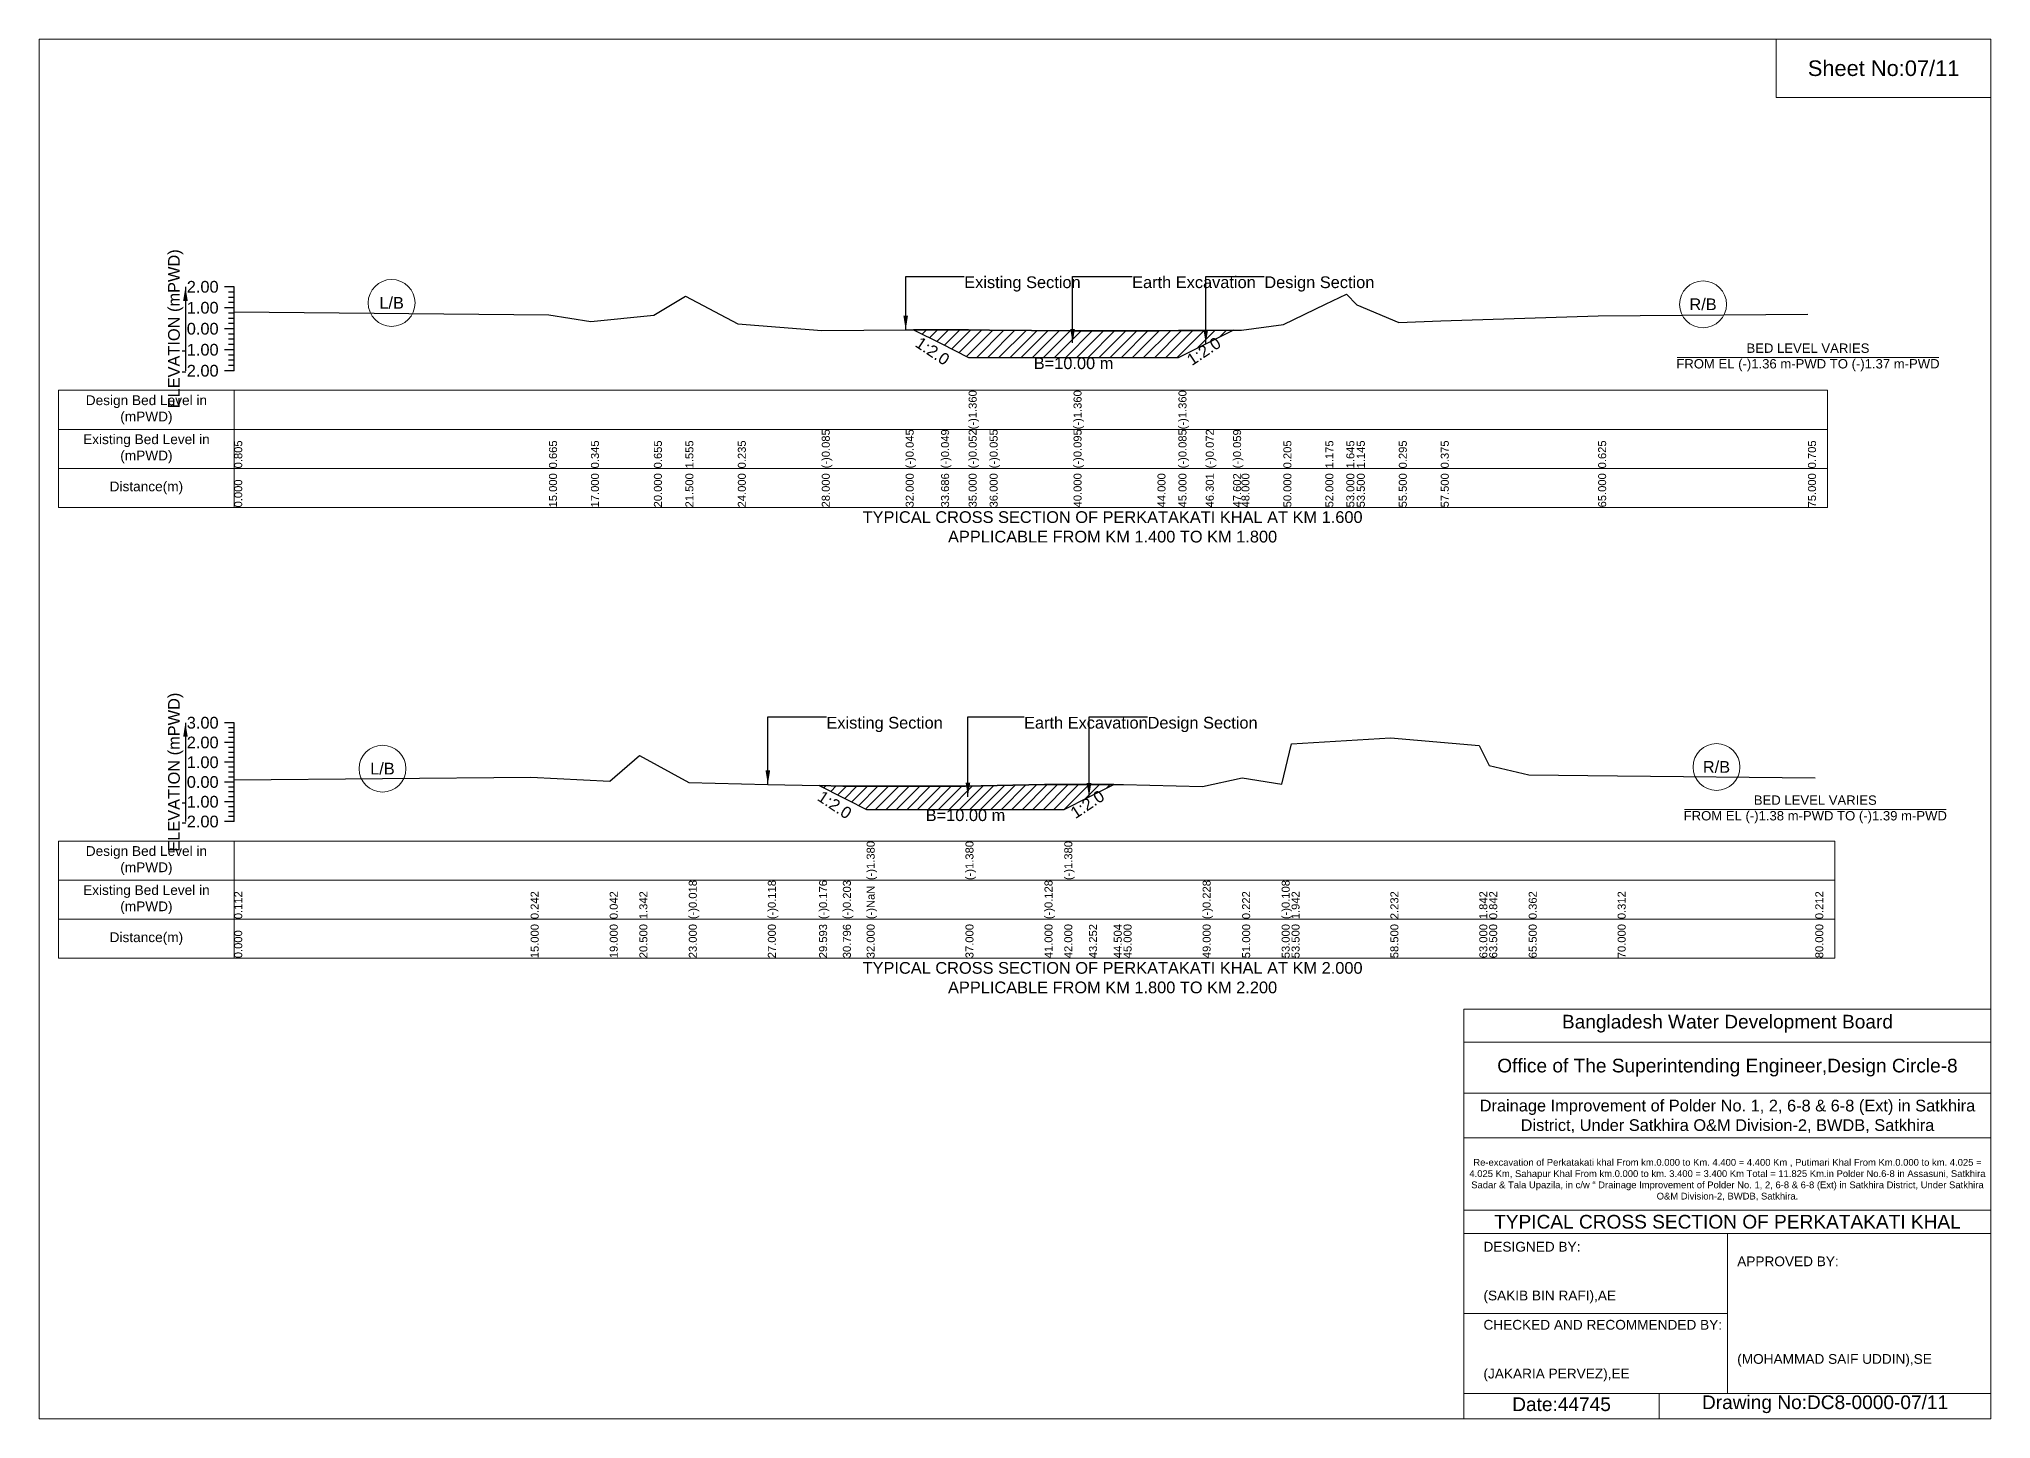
# Model space of a CAD drawing. Header units: inches. Extents: x 91000 to 208000, y -5656 to 20000.
# Drawn here: x 160000 to 168000, y -5656 to 0 of the extents above; entities that cross this region are included whole.
import ezdxf

# ---------------------------------------------------------------- set-up
doc = ezdxf.new("R2010")
doc.units = ezdxf.units.IN
doc.header["$LTSCALE"] = 7
doc.header["$MEASUREMENT"] = 0
for name, color, linetype, lineweight in [('Cross section Data Border', 7, 'Continuous', 9), ('Cross Section Labels', 7, 'Continuous', 9), ('Existing_Bed_Level for Xsection', 7, 'Continuous', 25)]:
    doc.layers.add(name, color=color, linetype=linetype, lineweight=lineweight)
doc.styles.get("Standard").update_dxf_attribs({"font": 'arial.ttf'})
doc.dimstyles.get("Standard").update_dxf_attribs({"dimtxt": 0.18, "dimasz": 0.18, "dimexe": 0.18, "dimexo": 0.0625, "dimgap": 0.09, "dimtad": 0, "dimtih": 1, "dimtoh": 1, "dimdec": 4, "dimzin": 0, "dimdsep": 46, "dimtxsty": 'Standard', "dimcen": 0.09, "dimadec": 0, "dimazin": 0, "dimtfac": 1, "dimtdec": 4, "dimtofl": 0, "dimtmove": 0, "dimatfit": 3, "dimfxl": 1, "dimtolj": 1, "dimtzin": 0, "dimarcsym": 0})

msp = doc.modelspace()

# ---------------------------------------------------------------- hatches: boundary and pattern name
at = {"layer": 'Existing_Bed_Level for Xsection'}
h = msp.add_hatch(dxfattribs=at)
h.set_pattern_fill('ANSI31', color=256, scale=258, style=0)
h.paths.add_polyline_path([(163584, -1191.8), (163697, -1248.3), (163810, -1304.8), (163896, -1304.8), (164240, -1304.8), (164584, -1304.8), (164670, -1304.8), (164781.9, -1248.8), (164893.8, -1192.9), (164781.9, -1194), (164670, -1195.1), (164584, -1196), (164240, -1196), (163896, -1192.6), (163810, -1192.3), (163697, -1192.1)])
h = msp.add_hatch(dxfattribs=at)
h.set_pattern_fill('ANSI31', color=256, scale=243, style=0)
h.paths.add_polyline_path([(163197, -3059.8), (163294.5, -3108.6), (163311, -3116.8), (163392, -3157.3), (163797, -3157.3), (164121, -3157.3), (164202, -3157.3), (164303.4, -3106.6), (164404.8, -3055.9), (164303.4, -3055.9), (164202, -3055.9), (164121, -3055.9), (163797, -3062.4), (163392, -3062.4), (163311, -3062.4), (163294.5, -3062)])

# ---------------------------------------------------------------- linework, layer by layer
at = {"layer": 'Cross section Data Border'}
for points in [[(160080, -1439.8), (167330, -1439.8), (167330, -1919.8), (160080, -1919.8)], [(160080, -3287.5), (167360, -3287.5), (167360, -3767.5), (160080, -3767.5)]]:
    msp.add_lwpolyline(points, close=True, dxfattribs=at)
for points in [[(160800, -1439.8), (160800, -1919.8)], [(160080, -1599.8), (167330, -1599.8)], [(160080, -1759.8), (167330, -1759.8)], [(160800, -3287.5), (160800, -3767.5)], [(160080, -3447.5), (167360, -3447.5)], [(160080, -3607.5), (167360, -3607.5)]]:
    msp.add_lwpolyline(points, dxfattribs=at)
at = {"layer": 'Cross Section Labels'}
for points in [[(160000, 0), (168000, 0), (168000, -5656), (160000, -5656)], [(167120, 0), (168000, 0), (168000, -240), (167120, -240)]]:
    msp.add_lwpolyline(points, close=True, dxfattribs=at)
for points in [[(166714.2, -1304.8), (167785.8, -1304.8)], [(166744.2, -3157.3), (167815.8, -3157.3)], [(165840, -5656), (165840, -3976), (168000, -3976)], [(165840, -4112), (168000, -4112)], [(165840, -4320), (168000, -4320)], [(165840, -4504), (168000, -4504)], [(165840, -4800), (168000, -4800)], [(165840, -4896), (168000, -4896)], [(166920, -4896), (166920, -5552)], [(165840, -5224), (166920, -5224)], [(165840, -5552), (168000, -5552)], [(166640, -5552), (166640, -5656)]]:
    msp.add_lwpolyline(points, dxfattribs=at)
for centre in [(161445, -1081.6), (166820, -1087.6), (161407.5, -2990.7), (166875, -2983.8)]:
    msp.add_circle(centre, 96, dxfattribs=at)
at = {"layer": 'Existing_Bed_Level for Xsection'}
for points in [[(160800, -1015.8), (160760, -1015.8)], [(160800, -1037.3), (160776, -1037.3)], [(160800, -1359.8), (160800, -1273.8), (160800, -1187.8), (160800, -1101.8), (160800, -1015.8)], [(160800, -1101.8), (160760, -1101.8)], [(160800, -1058.8), (160776, -1058.8)], [(160800, -1080.3), (160776, -1080.3)], [(160800, -1118.6), (162090, -1130.6), (162262, -1158.2), (162520, -1131.5), (162649, -1054.1), (162864, -1167.6), (163208, -1195.1), (163552, -1191.7), (163584, -1191.8), (163697, -1192.1), (163810, -1192.3), (163810, -1192.3), (163896, -1192.6), (164240, -1196), (164240, -1196), (164584, -1196), (164670, -1195.1), (164670, -1195.1), (164781.9, -1194), (164893.8, -1192.9), (164928, -1192.6), (165100, -1170.2), (165272, -1086.8), (165358, -1046.4), (165401, -1089.4), (165573, -1162.5), (165745, -1155.6), (166390, -1134.1), (167250, -1127.2)], [(160800, -1187.8), (160760, -1187.8)], [(160800, -1123.3), (160776, -1123.3)], [(160800, -1144.8), (160776, -1144.8)], [(160800, -1166.3), (160776, -1166.3)], [(160800, -1273.8), (160760, -1273.8)], [(160800, -1209.3), (160776, -1209.3)], [(160800, -1230.8), (160776, -1230.8)], [(160800, -1252.3), (160776, -1252.3)], [(160800, -1359.8), (160760, -1359.8)], [(160800, -1295.3), (160776, -1295.3)], [(160800, -1316.8), (160776, -1316.8)], [(160800, -1338.3), (160776, -1338.3)], [(160800, -2802.5), (160760, -2802.5)], [(160800, -2822.8), (160776, -2822.8)], [(160800, -2843), (160776, -2843)], [(160800, -2863.3), (160776, -2863.3)], [(160800, -3207.5), (160800, -3126.5), (160800, -3045.5), (160800, -2964.5), (160800, -2883.5), (160800, -2802.5)], [(160800, -3036.5), (162015, -3025.9), (162339, -3042.1), (162460.5, -2936.8), (162663, -3047), (162987, -3055.1), (163197, -3059.8), (163294.5, -3062), (163311, -3062.4), (163392, -3062.4), (163392, -3062.4), (163797, -3062.4), (163797, -3062.4), (164121, -3055.9), (164202, -3055.9), (164202, -3055.9), (164303.4, -3055.9), (164404.8, -3055.9), (164445, -3055.9), (164769, -3064), (164931, -3027.6), (165093, -3054.3), (165133.5, -2888.2), (165538.5, -2864.7), (165903, -2896.3), (165943.5, -2977.3), (166105.5, -3016.2), (166470, -3020.3), (167280, -3028.4)], [(160800, -2883.5), (160760, -2883.5)], [(160800, -2903.8), (160776, -2903.8)], [(160800, -2924), (160776, -2924)], [(160800, -2944.3), (160776, -2944.3)], [(160800, -2964.5), (160760, -2964.5)], [(160800, -2984.8), (160776, -2984.8)], [(160800, -3005), (160776, -3005)], [(160800, -3025.3), (160776, -3025.3)], [(160800, -3045.5), (160760, -3045.5)], [(160800, -3065.8), (160776, -3065.8)], [(160800, -3086), (160776, -3086)], [(160800, -3106.3), (160776, -3106.3)], [(160800, -3126.5), (160760, -3126.5)], [(160800, -3146.8), (160776, -3146.8)], [(160800, -3167), (160776, -3167)], [(160800, -3187.3), (160776, -3187.3)], [(160800, -3207.5), (160760, -3207.5)]]:
    msp.add_lwpolyline(points, dxfattribs=at)
for points in [[(163584, -1191.8), (163584, -1191.8), (163697, -1248.3), (163810, -1304.8), (163810, -1304.8), (163896, -1304.8), (164240, -1304.8), (164240, -1304.8), (164584, -1304.8), (164670, -1304.8), (164670, -1304.8), (164781.9, -1248.8), (164893.8, -1192.9), (164893.8, -1192.9), (164893.8, -1192.9), (164781.9, -1194), (164670, -1195.1), (164670, -1195.1), (164584, -1196), (164240, -1196), (164240, -1196), (163896, -1192.6), (163810, -1192.3), (163810, -1192.3), (163697, -1192.1), (163584, -1191.8)], [(163197, -3059.8), (163294.5, -3108.6), (163311, -3116.8), (163392, -3157.3), (163392, -3157.3), (163797, -3157.3), (163797, -3157.3), (164121, -3157.3), (164202, -3157.3), (164202, -3157.3), (164303.4, -3106.6), (164404.8, -3055.9), (164303.4, -3055.9), (164202, -3055.9), (164202, -3055.9), (164121, -3055.9), (163797, -3062.4), (163797, -3062.4), (163392, -3062.4), (163392, -3062.4), (163311, -3062.4), (163294.5, -3062)]]:
    msp.add_lwpolyline(points, close=True, dxfattribs=at)

# ---------------------------------------------------------------- texts
at = {"layer": 'Cross section Data Border', "char_height": 40, "width": 640, "attachment_point": 5}
for s, insert in [('Design Bed Level in (mPWD)', (160440, -1519.8)), ('Existing Bed Level in (mPWD)', (160440, -1679.8)), ('Distance(m)', (160440, -1839.8)), ('Design Bed Level in (mPWD)', (160440, -3367.5)), ('Existing Bed Level in (mPWD)', (160440, -3527.5)), ('Distance(m)', (160440, -3687.5))]:
    msp.add_mtext(s, dxfattribs=dict(at, insert=insert))
at = {"layer": 'Cross Section Labels'}
for s, insert, char_height, attachment_point in [('Sheet No:07/11', (167560, -120), 64, 5), ('Existing Section', (163792, -972.8), 48, 1), ('Earth Excavation', (164480, -972.8), 48, 1), ('Design Section', (165021.9, -972.8), 48, 1), ('L/B', (161445, -1081.6), 48, 5), ('R/B', (166820, -1087.6), 48, 5), ('BED LEVEL VARIES ^JFROM EL (-)1.36 m-PWD TO (-)1.37 m-PWD', (167250, -1304.8), 38.4, 5), ('B=10.00 m', (164240, -1304.8), 48, 2), ('TYPICAL CROSS SECTION OF PERKATAKATI KHAL AT KM 1.600^JAPPLICABLE FROM KM 1.400 TO KM 1.800', (164400, -1999.8), 48, 5), ('Existing Section', (163227, -2778.2), 48, 1), ('Earth Excavation', (164037, -2778.2), 48, 1), ('Design Section', (164543.4, -2778.2), 48, 1), ('R/B', (166875, -2983.8), 48, 5), ('L/B', (161407.5, -2990.7), 48, 5), ('BED LEVEL VARIES ^JFROM EL (-)1.38 m-PWD TO (-)1.39 m-PWD', (167280, -3157.3), 38.4, 5), ('B=10.00 m', (163797, -3157.3), 48, 2), ('TYPICAL CROSS SECTION OF PERKATAKATI KHAL AT KM 2.000^JAPPLICABLE FROM KM 1.800 TO KM 2.200', (164400, -3847.5), 48, 5), ('Bangladesh Water Development Board', (166920, -4036), 56, 5), ('Office of The Superintending Engineer,Design Circle-8', (166920, -4216), 56, 5)]:
    msp.add_mtext(s, dxfattribs=dict(at, insert=insert, char_height=char_height, attachment_point=attachment_point))
at = {"layer": 'Cross Section Labels', "char_height": 48, "attachment_point": 2}
for insert, rotation in [((163675.5, -1259), 326.30993), ((164760.4, -1259.6), 33.69007), ((163274.3, -3118.7), 326.30993), ((164283.2, -3116.7), 33.69007)]:
    msp.add_mtext('1:2.0', dxfattribs=dict(at, insert=insert, rotation=rotation))
at = {"layer": 'Cross Section Labels'}
for s, insert, char_height, width, attachment_point in [('Drainage Improvement of Polder No. 1, 2, 6-8 & 6-8 (Ext) in Satkhira District, Under Satkhira O&M Division-2, BWDB, Satkhira', (166920, -4416), 48, 2240, 5), ('Re-excavation of Perkatakati khal From km.0.000 to Km. 4.400 = 4.400 Km , Putimari Khal From Km.0.000 to km. 4.025 = 4.025 Km, Sahapur Khal From km.0.000 to km. 3.400 = 3.400 Km Total = 11.825 Km.in Polder No.6-8 in Assasuni, Satkhira Sadar & Tala Upazila, in c/w “ Drainage Improvement of Polder No. 1, 2, 6-8 & 6-8 (Ext) in Satkhira District, Under Satkhira O&M Division-2, BWDB, Satkhira.', (166920, -4676), 27.6889, 2160, 5), ('TYPICAL CROSS SECTION OF PERKATAKATI KHAL', (166920, -4848), 56, 2240, 5), ('DESIGNED BY:^J^J^J(SAKIB BIN RAFI),AE', (165920, -5056), 40, 1120, 4), ('APPROVED BY:^J^J^J^J^J^J(MOHAMMAD SAIF UDDIN),SE', (166960, -5216), 40, 1120, 4), ('CHECKED AND RECOMMENDED BY:^J^J^J(JAKARIA PERVEZ),EE', (165920, -5376), 40, 1120, 4), ('Date:44745', (166240, -5596), 56, 1120, 5), ('Drawing No:DC8-0000-07/11', (167320, -5596), 56, 1760, 5)]:
    msp.add_mtext(s, dxfattribs=dict(at, insert=insert, char_height=char_height, width=width, attachment_point=attachment_point))
at = {"layer": 'Existing_Bed_Level for Xsection', "rotation": 90}
for s, insert, char_height, attachment_point in [('ELEVATION (mPWD)', (160560, -1187.8), 48, 5), ('(-)1.360', (163810, -1599.8), 32.8, 1), ('(-)1.360', (164240, -1599.8), 32.8, 1), ('(-)1.360', (164670, -1599.8), 32.8, 1), ('0.805', (160800, -1759.8), 32.8, 1), ('0.665', (162090, -1759.8), 32.8, 1), ('0.345', (162262, -1759.8), 32.8, 1), ('0.655', (162520, -1759.8), 32.8, 1), ('1.555', (162649, -1759.8), 32.8, 1), ('0.235', (162864, -1759.8), 32.8, 1), ('(-)0.085', (163208, -1759.8), 32.8, 1), ('(-)0.045', (163552, -1759.8), 32.8, 1), ('(-)0.049', (163697, -1759.8), 32.8, 1), ('(-)0.052', (163810, -1759.8), 32.8, 1), ('(-)0.055', (163896, -1759.8), 32.8, 1), ('(-)0.095', (164240, -1759.8), 32.8, 1), ('(-)0.085', (164670, -1759.8), 32.8, 1), ('(-)0.072', (164781.9, -1759.8), 32.8, 1), ('(-)0.059', (164893.8, -1759.8), 32.8, 1), ('0.205', (165100, -1759.8), 32.8, 1), ('1.175', (165272, -1759.8), 32.8, 1), ('1.645', (165358, -1759.8), 32.8, 1), ('1.145', (165401, -1759.8), 32.8, 1), ('0.295', (165573, -1759.8), 32.8, 1), ('0.375', (165745, -1759.8), 32.8, 1), ('0.625', (166390, -1759.8), 32.8, 1), ('0.705', (167250, -1759.8), 32.8, 1), ('0.000', (160800, -1919.8), 32.8, 1), ('15.000', (162090, -1919.8), 32.8, 1), ('17.000', (162262, -1919.8), 32.8, 1), ('20.000', (162520, -1919.8), 32.8, 1), ('21.500', (162649, -1919.8), 32.8, 1), ('24.000', (162864, -1919.8), 32.8, 1), ('28.000', (163208, -1919.8), 32.8, 1), ('32.000', (163552, -1919.8), 32.8, 1), ('33.686', (163697, -1919.8), 32.8, 1), ('35.000', (163810, -1919.8), 32.8, 1), ('36.000', (163896, -1919.8), 32.8, 1), ('40.000', (164240, -1919.8), 32.8, 1), ('44.000', (164584, -1919.8), 32.8, 1), ('45.000', (164670, -1919.8), 32.8, 1), ('46.301', (164781.9, -1919.8), 32.8, 1), ('47.602', (164893.8, -1919.8), 32.8, 1), ('48.000', (164928, -1919.8), 32.8, 1), ('50.000', (165100, -1919.8), 32.8, 1), ('52.000', (165272, -1919.8), 32.8, 1), ('53.000', (165358, -1919.8), 32.8, 1), ('53.500', (165401, -1919.8), 32.8, 1), ('55.500', (165573, -1919.8), 32.8, 1), ('57.500', (165745, -1919.8), 32.8, 1), ('65.000', (166390, -1919.8), 32.8, 1), ('75.000', (167250, -1919.8), 32.8, 1), ('ELEVATION (mPWD)', (160560, -3005), 48, 5), ('(-)1.380', (163392, -3447.5), 32.8, 1), ('(-)1.380', (163797, -3447.5), 32.8, 1), ('(-)1.380', (164202, -3447.5), 32.8, 1), ('0.112', (160800, -3607.5), 32.8, 1), ('0.242', (162015, -3607.5), 32.8, 1), ('0.042', (162339, -3607.5), 32.8, 1), ('1.342', (162460.5, -3607.5), 32.8, 1), ('(-)0.018', (162663, -3607.5), 32.8, 1), ('(-)0.118', (162987, -3607.5), 32.8, 1), ('(-)0.176', (163197, -3607.5), 32.8, 1), ('(-)0.203', (163294.5, -3607.5), 32.8, 1), ('(-)NaN', (163392, -3607.5), 32.8, 1), ('(-)0.128', (164121, -3607.5), 32.8, 1), ('(-)0.228', (164769, -3607.5), 32.8, 1), ('0.222', (164931, -3607.5), 32.8, 1), ('(-)0.108', (165093, -3607.5), 32.8, 1), ('1.942', (165133.5, -3607.5), 32.8, 1), ('2.232', (165538.5, -3607.5), 32.8, 1), ('1.842', (165903, -3607.5), 32.8, 1), ('0.842', (165943.5, -3607.5), 32.8, 1), ('0.362', (166105.5, -3607.5), 32.8, 1), ('0.312', (166470, -3607.5), 32.8, 1), ('0.212', (167280, -3607.5), 32.8, 1), ('0.000', (160800, -3767.5), 32.8, 1), ('15.000', (162015, -3767.5), 32.8, 1), ('19.000', (162339, -3767.5), 32.8, 1), ('20.500', (162460.5, -3767.5), 32.8, 1), ('23.000', (162663, -3767.5), 32.8, 1), ('27.000', (162987, -3767.5), 32.8, 1), ('29.593', (163197, -3767.5), 32.8, 1), ('30.796', (163294.5, -3767.5), 32.8, 1), ('32.000', (163392, -3767.5), 32.8, 1), ('37.000', (163797, -3767.5), 32.8, 1), ('41.000', (164121, -3767.5), 32.8, 1), ('42.000', (164202, -3767.5), 32.8, 1), ('43.252', (164303.4, -3767.5), 32.8, 1), ('44.504', (164404.8, -3767.5), 32.8, 1), ('45.000', (164445, -3767.5), 32.8, 1), ('49.000', (164769, -3767.5), 32.8, 1), ('51.000', (164931, -3767.5), 32.8, 1), ('53.000', (165093, -3767.5), 32.8, 1), ('53.500', (165133.5, -3767.5), 32.8, 1), ('58.500', (165538.5, -3767.5), 32.8, 1), ('63.000', (165903, -3767.5), 32.8, 1), ('63.500', (165943.5, -3767.5), 32.8, 1), ('65.500', (166105.5, -3767.5), 32.8, 1), ('70.000', (166470, -3767.5), 32.8, 1), ('80.000', (167280, -3767.5), 32.8, 1)]:
    msp.add_mtext(s, dxfattribs=dict(at, insert=insert, char_height=char_height, attachment_point=attachment_point))
at = {"layer": 'Existing_Bed_Level for Xsection', "char_height": 48, "attachment_point": 6}
for s, insert in [('2.00', (160736, -1015.8)), ('1.00', (160736, -1101.8)), ('0.00', (160736, -1187.8)), ('-1.00', (160736, -1273.8)), ('-2.00', (160736, -1359.8)), ('3.00', (160736, -2802.5)), ('2.00', (160736, -2883.5)), ('1.00', (160736, -2964.5)), ('0.00', (160736, -3045.5)), ('-1.00', (160736, -3126.5)), ('-2.00', (160736, -3207.5))]:
    msp.add_mtext(s, dxfattribs=dict(at, insert=insert))

# ---------------------------------------------------------------- leaders
at = {"layer": 'Cross Section Labels', "annotation_type": 0, "has_hookline": 1, "hookline_direction": 0}
for points, text_width in [([(163552, -1191.7), (163552, -972.8), (163791.9, -972.8)], 467.2), ([(164236.1, -1245.8), (164236.1, -972.8), (164479.9, -972.8)], 497), ([(164781.9, -1248.8), (164781.9, -972.8), (165021.8, -972.8)], 441.2), ([(162987, -3055.1), (162987, -2778.2), (163226.9, -2778.2)], 467.2), ([(163807, -3105.4), (163807, -2778.2), (164036.9, -2778.2)], 497), ([(164303.4, -3106.6), (164303.4, -2778.2), (164543.3, -2778.2)], 441.2)]:
    msp.add_leader(points, dimstyle='Standard', override={"dimasz": 57.6}, dxfattribs=dict(at, text_width=text_width))
at = {"layer": 'Existing_Bed_Level for Xsection'}
for points in [[(160600, -1015.8), (160600, -1359.8)], [(160600, -2802.5), (160600, -3207.5)]]:
    msp.add_leader(points, dimstyle='Standard', override={"dimasz": 57.6}, dxfattribs=at)

doc.saveas('drawing.dxf')
